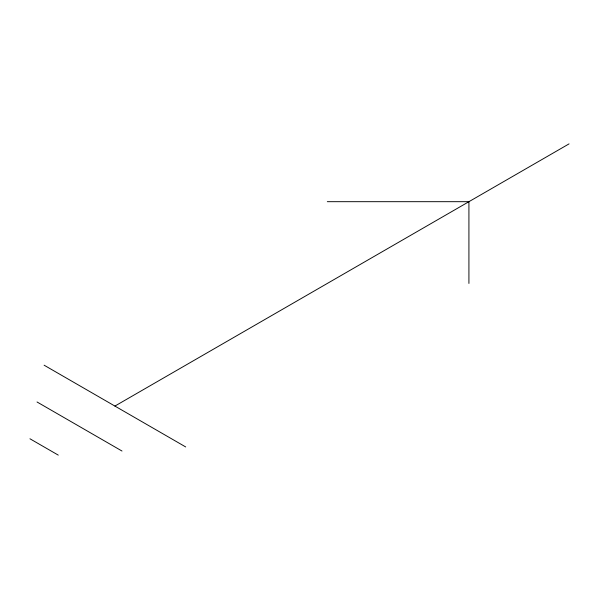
<?xml version="1.0" encoding="UTF-8"?>
<svg xmlns="http://www.w3.org/2000/svg" width="599" height="599" viewBox="0 0 599 599"><rect width="100%" height="100%" fill="white"/><g stroke="black" fill="none" stroke-linecap="round" stroke-linejoin="round"><path stroke-width="0.9" d="M114.911 406.07L569.05 143.88M327.316 201.683L468.92 201.683L468.92 283.439M44.109 365.195L185.712 446.951M37.033 401.981L121.994 451.032M29.95 438.775L58.268 455.12"/></g></svg>
